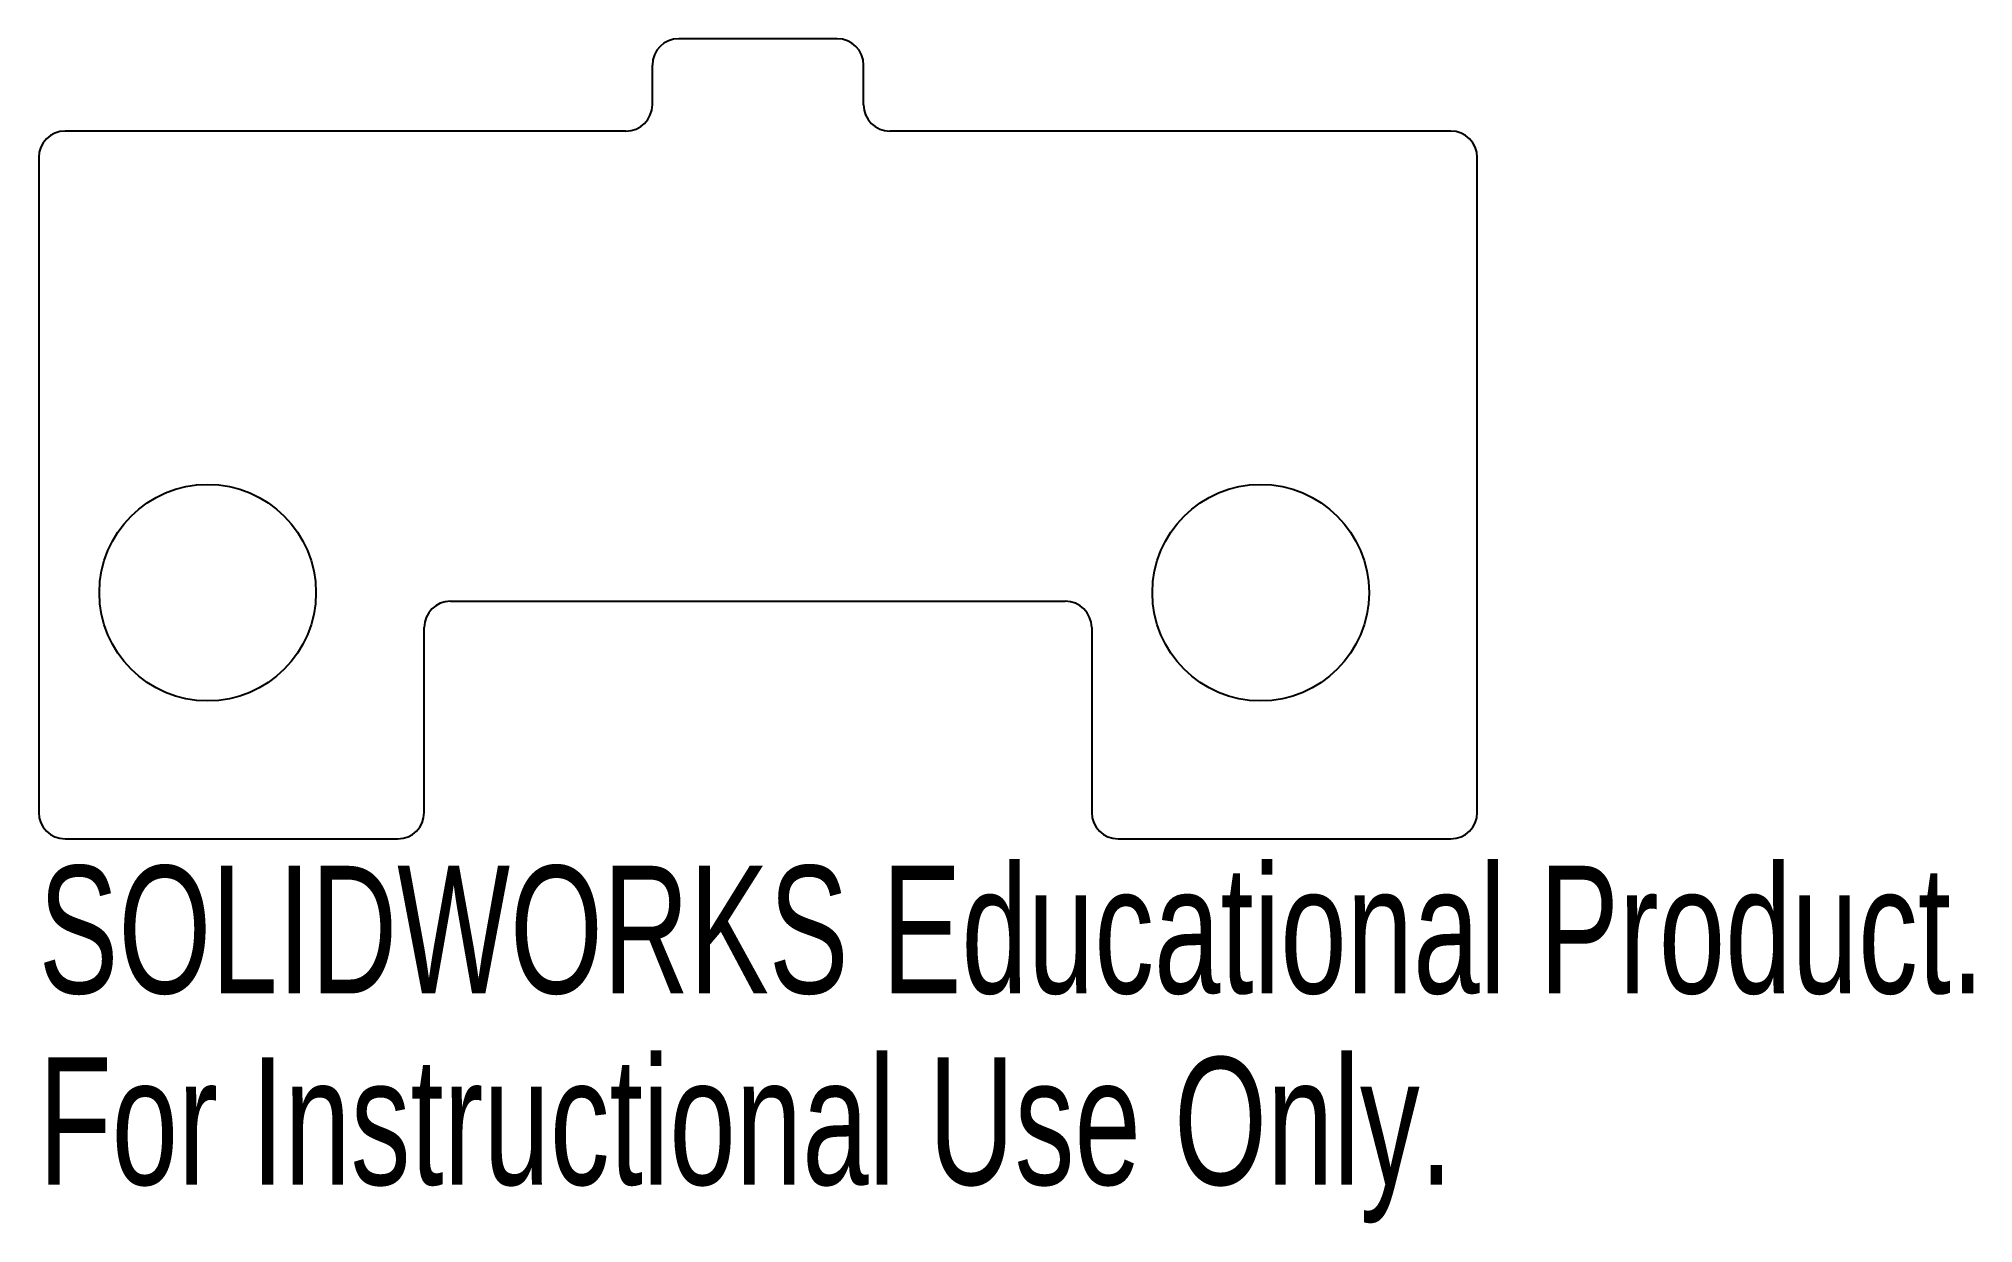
# Model space of a CAD drawing. Header units: millimetres. Extents: x -60.8 to 12.5, y 5.2 to 50.1.
import ezdxf

# ---------------------------------------------------------------- set-up
doc = ezdxf.new("R2010")
doc.units = ezdxf.units.MM
doc.styles.add('SLDTEXTSTYLE0', font='TXT', dxfattribs={"width": 0.7})

msp = doc.modelspace()

# ---------------------------------------------------------------- linework, layer by layer
at = {"color": 7, "linetype": 'Continuous', "lineweight": 25}
for p, q in [((-30.54, 50.083), (-36.54, 50.083)), ((-37.54, 47.583), (-37.54, 49.083)), ((-29.54, 47.583), (-29.54, 49.083)), ((-38.54, 46.583), (-59.78, 46.583)), ((-7.3, 46.583), (-28.54, 46.583)), ((-60.78, 45.583), (-60.78, 20.776)), ((-6.3, 20.776), (-6.3, 45.583)), ((-45.18, 28.776), (-21.9, 28.776)), ((-46.18, 20.776), (-46.18, 27.776)), ((-20.9, 27.776), (-20.9, 20.776)), ((-59.78, 19.776), (-47.18, 19.776)), ((-19.9, 19.776), (-7.3, 19.776))]:
    msp.add_line(p, q, dxfattribs=at)
for centre in [(-54.38, 29.1), (-14.5, 29.1)]:
    msp.add_circle(centre, 4.102, dxfattribs=at)
for centre, start, end in [((-36.54, 49.083), 90, 180), ((-30.54, 49.083), 0, 90), ((-38.54, 47.583), 270, 0), ((-28.54, 47.583), 180, 270), ((-59.78, 45.583), 90, 180), ((-7.3, 45.583), 0, 90), ((-45.18, 27.776), 90, 180), ((-21.9, 27.776), 0, 90), ((-59.78, 20.776), 180, 270), ((-47.18, 20.776), 270, 0), ((-19.9, 20.776), 180, 270), ((-7.3, 20.776), 270, 0)]:
    msp.add_arc(centre, 1, start, end, dxfattribs=at)

# ---------------------------------------------------------------- texts
at = {"color": 7, "linetype": 'Continuous', "char_height": 4.83362, "attachment_point": 1, "style": 'SLDTEXTSTYLE0'}
for s, insert in [('SOLIDWORKS Educational Product.', (-60.78, 18.757)), ('For Instructional Use Only.', (-60.78, 11.507))]:
    msp.add_mtext(s, dxfattribs=dict(at, insert=insert))

doc.saveas('drawing.dxf')
